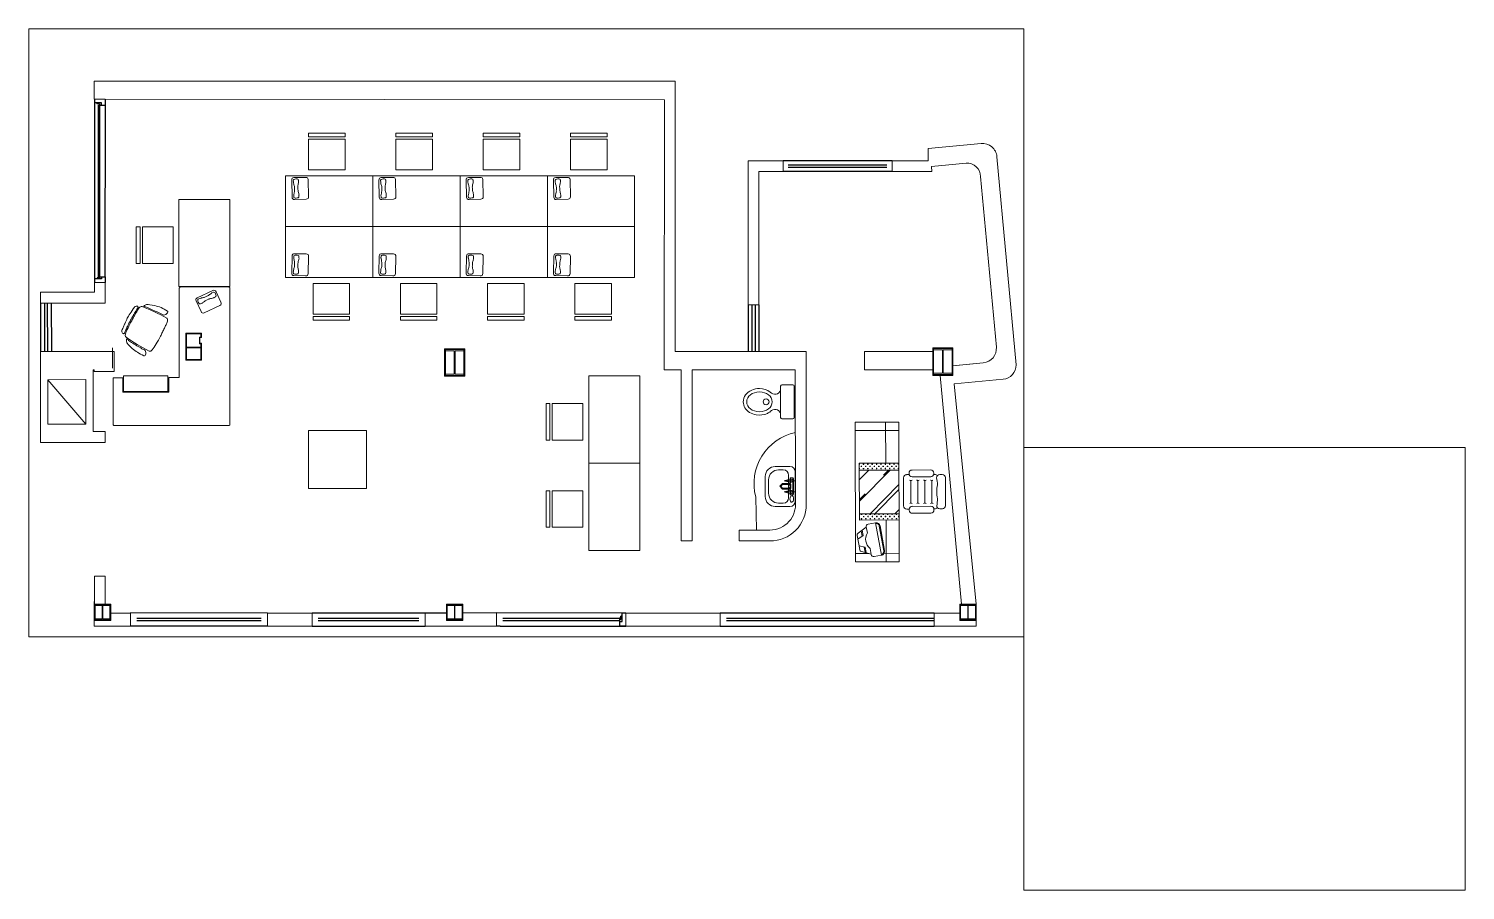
# Paper-space layout 'Plano Simple' of a CAD drawing. Header units: metres. Extents: x 20 to 415, y 55 to 292.
# The model-space entities are those that its viewports show. They can reach past a viewport. Long polylines and large blocks are cut down to what shows.
import ezdxf

# ---------------------------------------------------------------- set-up
doc = ezdxf.new("R2010")
doc.units = ezdxf.units.M
doc.header["$LTSCALE"] = 0.25
for name, color, linetype, lineweight in [('EDIFICIO', 7, 'Continuous', 18), ('ESTRUCTURAL', 7, 'Continuous', 15), ('MUEBLES', 9, 'Continuous', 5)]:
    doc.layers.add(name, color=color, linetype=linetype, lineweight=lineweight)
doc.layers.add('PRESENTACIONES', color=7, linetype='Continuous', plot=False)
doc.layers.add('PUERTA', color=7, linetype='Continuous')
doc.layers.add('VENTANA', color=9, linetype='Continuous')
doc.layers.get('0').off()

# ---------------------------------------------------------------- blocks, each defined once
blk = doc.blocks.new('lavadero')
for p, q in [((-0.22, 0), (0.22, 0)), ((-0.3, -0.3), (-0.3, -0.08)), ((-0.25, -0.25), (-0.25, -0.18)), ((-0.17, -0.1), (0.17, -0.1)), ((-0.111, -0.027), (-0.125, -0.039)), ((0.129, -0.039), (-0.125, -0.039)), ((-0.125, -0.039), (-0.125, -0.077)), ((-0.125, -0.077), (0.129, -0.077)), ((-0.083, -0.014), (-0.111, -0.065)), ((0.115, -0.027), (-0.111, -0.027)), ((-0.054, -0.065), (-0.111, -0.065)), ((-0.111, -0.065), (-0.083, -0.166)), ((-0.083, -0.014), (-0.083, -0.166)), ((-0.083, -0.014), (-0.054, -0.065)), ((-0.083, -0.166), (-0.054, -0.065)), ((-0.04, -0.077), (-0.026, -0.065)), ((-0.04, -0.192), (-0.04, -0.077)), ((0.002, -0.23), (-0.04, -0.192)), ((-0.026, -0.065), (0.03, -0.065)), ((-0.026, -0.09), (-0.012, -0.077)), ((-0.026, -0.192), (-0.026, -0.09)), ((0.002, -0.217), (-0.026, -0.192)), ((0.03, -0.192), (0.002, -0.217)), ((0.002, -0.23), (0.044, -0.192)), ((0.03, -0.09), (0.016, -0.077)), ((0.044, -0.077), (0.03, -0.065)), ((0.03, -0.192), (0.03, -0.09)), ((0.044, -0.077), (0.044, -0.192)), ((0.087, -0.014), (0.058, -0.065)), ((0.087, -0.166), (0.058, -0.065)), ((0.087, -0.065), (0.058, -0.065)), ((0.087, -0.065), (0.087, -0.014)), ((0.087, -0.014), (0.115, -0.065)), ((0.087, -0.065), (0.115, -0.065)), ((0.087, -0.065), (0.087, -0.166)), ((0.115, -0.065), (0.087, -0.166)), ((0.115, -0.027), (0.129, -0.039)), ((0.129, -0.077), (0.129, -0.039)), ((0.25, -0.18), (0.25, -0.25)), ((0.3, -0.08), (0.3, -0.3)), ((0.1, -0.4), (-0.1, -0.4)), ((0.15, -0.45), (-0.15, -0.45))]:
    blk.add_line(p, q)
for centre, radius, start, end in [((0.22, -0.08), 0.08, 0, 90), ((-0.22, -0.08), 0.08, 90, 180), ((-0.17, -0.18), 0.08, 90, 180), ((0.17, -0.18), 0.08, 0, 90), ((-0.15, -0.3), 0.15, 180, 270), ((-0.1, -0.25), 0.15, 180, 270), ((0.1, -0.25), 0.15, 270, 0), ((0.15, -0.3), 0.15, 270, 0)]:
    blk.add_arc(centre, radius, start, end)
blk.add_ellipse((-0.188, -0.053), major_axis=(-0.0489, 0.001), ratio=0.561716)
blk = doc.blocks.new('INODORO')
for p, q in [((0, -0.23), (0, 0.23)), ((0.02, 0.25), (0.18, 0.25)), ((0.2, 0.23), (0.2, -0.23)), ((0.18, -0.25), (0.02, -0.25))]:
    blk.add_line(p, q)
blk.add_circle((0.414, 0), 0.0438)
for centre, radius, start, end in [((0.02, 0.23), 0.02, 90, 180), ((0.18, 0.23), 0.02, 0, 90), ((0.283, 0.197), 0.0864, 196.4375, 322.7515), ((0.283, -0.197), 0.0864, 37.1646, 163.5625), ((0.02, -0.23), 0.02, 180, 270), ((0.18, -0.23), 0.02, 270, 0)]:
    blk.add_arc(centre, radius, start, end)
blk.add_ellipse((0.512, 0), major_axis=(0.188, 0), ratio=0.77871)
blk.add_open_spline([(0.352, -0.145), (0.364, -0.154), (0.378, -0.163), (0.444, -0.194), (0.504, -0.202), (0.629, -0.181), (0.692, -0.143), (0.741, -0.061), (0.75, -0.03), (0.75, 0), (0.75, 0.036), (0.737, 0.072), (0.671, 0.163), (0.591, 0.196), (0.453, 0.196), (0.396, 0.177), (0.352, 0.144)], degree=3, knots=[3.942102, 3.942102, 3.942102, 3.942102, 4.162638, 4.162638, 4.924422, 4.924422, 5.847984, 5.847984, 6.283185, 6.283185, 6.283185, 6.801532, 6.801532, 7.861895, 7.861895, 8.624417, 8.624417, 8.624417, 8.624417])
blk = doc.blocks.new('columna')
at = {"layer": 'ESTRUCTURAL'}
for p, q in [((-0.256, 0.36), (0, 0.36)), ((-0.256, 0.34), (-0.256, 0.36)), ((-0.134, 0.34), (-0.256, 0.34)), ((-0.134, 0.36), (-0.134, 0.36)), ((-0.134, 0.34), (-0.134, 0.02)), ((-0.122, 0.36), (-0.122, 0.36)), ((0, 0.34), (-0.122, 0.34)), ((-0.122, 0.34), (-0.122, 0.02)), ((0, 0.36), (0, 0.34)), ((-0.134, 0.02), (-0.256, 0.02)), ((-0.256, 0.02), (-0.256, 0)), ((-0.256, 0), (0, 0)), ((-0.134, 0), (-0.134, 0)), ((0, 0.02), (-0.122, 0.02)), ((-0.122, 0), (-0.122, 0)), ((0, 0), (0, 0.02))]:
    blk.add_line(p, q, dxfattribs=at)
blk = doc.blocks.new('iiiiiiiiiiiii')
at = {"layer": 'ESTRUCTURAL'}
for p, q in [((0.0101, 0.105), (0.0101, 0.204)), ((0.19299, 0.204), (0.19299, 0.105)), ((0.0101, 0.105), (0.19299, 0.105)), ((0.0101, 0), (0.0101, 0.099)), ((0.0101, 0.099), (0.19299, 0.099)), ((0.19299, 0.099), (0.19299, 0))]:
    blk.add_line(p, q, dxfattribs=at)
blk.add_lwpolyline([(0, 0.204), (0.204, 0.204), (0.204, 0), (0, 0)], close=True, dxfattribs=at)
blk = doc.blocks.new('56')
at = {"layer": 'PUERTA'}
for p, q in [((-0.04, 0.65), (-0.04, 0.61)), ((-0.04, 0.61), (0, 0.61)), ((0, 0.61), (0, 0.65)), ((-0.02, 0.08), (-0.61, 0.08)), ((-0.04, 0.08), (-0.61, 0.08)), ((-0.61, 0.04), (-0.02, 0.04)), ((-0.04, 0.04), (-0.04, 0)), ((0, 0.04), (-0.04, 0.04)), ((-0.02, 0.04), (-0.02, 0.08)), ((0, 0), (0, 0.04))]:
    blk.add_line(p, q, dxfattribs=at)
blk.add_arc((-0.043, 0.042), 0.568, 89.7143, 176.12, dxfattribs=at)
blk = doc.blocks.new('pook')
at = {"layer": 'PUERTA'}
for p, q in [((0.111, 0.082), (0.111, 1.133)), ((0.161, 1.133), (0.111, 1.131)), ((0.161, 0.068), (0.161, 1.133)), ((2.114, 0.083), (2.113, 1.133)), ((2.164, 0.083), (2.163, 1.133)), ((0.06, 0.15), (0, 0.15)), ((0.061, 0), (0, 0)), ((0.061, 0), (0.06, 0.15)), ((0.06, 0.117), (0.11, 0.117)), ((0.06, 0.029), (0.11, 0.029)), ((0.11, 0.117), (0.11, 0.029)), ((0.11, 0.068), (0.16, 0.068)), ((2.164, 0.083), (2.114, 0.083)), ((2.164, 0.124), (2.164, 0.042)), ((2.164, 0.124), (2.214, 0.124)), ((2.214, 0.042), (2.164, 0.042)), ((2.214, 0.007), (2.214, 0.138)), ((2.214, 0.138), (2.259, 0.138)), ((2.214, 0.007), (2.259, 0.007))]:
    blk.add_line(p, q, dxfattribs=at)
for centre, radius, start, end in [((0.161, 0.156), 0.976, 0.0193, 90.0193), ((2.116, 0.156), 0.978, 87.208, 179.9706)]:
    blk.add_arc(centre, radius, start, end, dxfattribs=at)
blk = doc.blocks.new('A$C1A7470BA')
at = {"layer": 'MUEBLES'}
for p, q in [((1600, 1033), (0, 1033)), ((0, 1033), (0, 533)), ((88, 854), (120, 967)), ((96, 881), (96, 1033)), ((105, 912), (166, 923)), ((105, 912), (166, 923)), ((108, 925), (169, 936)), ((108, 925), (169, 936)), ((302, 1015), (141, 986)), ((302, 1015), (141, 986)), ((166, 923), (182, 994)), ((166, 923), (182, 994)), ((301, 946), (261, 1008)), ((301, 946), (261, 1008)), ((293, 958), (354, 969)), ((293, 958), (354, 969)), ((301, 946), (362, 957)), ((301, 946), (362, 957)), ((329, 1004), (396, 910)), ((329, 1004), (396, 910)), ((478, 987), (478, 533)), ((478, 987), (1130, 987)), ((487, 963), (500, 963)), ((493, 970), (493, 957)), ((493, 920), (493, 907)), ((512, 938), (525, 938)), ((518, 987), (518, 982)), ((518, 945), (518, 932)), ((537, 963), (550, 963)), ((543, 970), (543, 957)), ((543, 920), (543, 907)), ((550, 987), (550, 533)), ((697, 987), (1050, 634)), ((714, 987), (778, 922)), ((938, 987), (1050, 876)), ((1050, 987), (1050, 533)), ((1062, 938), (1075, 938)), ((1068, 987), (1068, 982)), ((1068, 945), (1068, 932)), ((1087, 963), (1100, 963)), ((1093, 970), (1093, 957)), ((1093, 920), (1093, 907)), ((1112, 938), (1125, 938)), ((1118, 987), (1118, 982)), ((1118, 945), (1118, 932)), ((1130, 987), (1130, 533)), ((1504, 533), (1504, 1033)), ((1600, 533), (1600, 1033)), ((75, 738), (60, 822)), ((75, 738), (60, 822)), ((75, 738), (447, 803)), ((75, 738), (447, 803)), ((82, 853), (153, 866)), ((82, 853), (153, 866)), ((88, 854), (88, 854)), ((330, 897), (401, 909)), ((330, 897), (401, 909)), ((432, 888), (447, 803)), ((432, 888), (447, 803)), ((487, 913), (500, 913)), ((487, 863), (500, 863)), ((487, 813), (500, 813)), ((493, 870), (493, 857)), ((493, 820), (493, 807)), ((493, 770), (493, 757)), ((512, 888), (525, 888)), ((512, 838), (525, 838)), ((512, 788), (525, 788)), ((518, 895), (518, 882)), ((518, 845), (518, 832)), ((518, 795), (518, 782)), ((537, 913), (550, 913)), ((537, 863), (550, 863)), ((537, 813), (550, 813)), ((543, 870), (543, 857)), ((543, 820), (543, 807)), ((543, 770), (543, 757)), ((550, 866), (883, 533)), ((550, 811), (828, 533)), ((1062, 888), (1075, 888)), ((1062, 838), (1075, 838)), ((1062, 788), (1075, 788)), ((1068, 895), (1068, 882)), ((1068, 845), (1068, 832)), ((1068, 795), (1068, 782)), ((1087, 913), (1100, 913)), ((1087, 863), (1100, 863)), ((1087, 813), (1100, 813)), ((1093, 870), (1093, 857)), ((1093, 820), (1093, 807)), ((1093, 770), (1093, 757)), ((1112, 888), (1125, 888)), ((1112, 838), (1125, 838)), ((1112, 788), (1125, 788)), ((1118, 895), (1118, 882)), ((1118, 845), (1118, 832)), ((1118, 795), (1118, 782)), ((478, 683), (0, 683)), ((84, 739), (84, 739)), ((84, 739), (84, 739)), ((96, 533), (96, 707)), ((409, 760), (125, 710)), ((409, 760), (125, 710)), ((411, 751), (127, 701)), ((411, 751), (127, 701)), ((487, 763), (500, 763)), ((487, 713), (500, 713)), ((487, 663), (500, 663)), ((487, 613), (500, 613)), ((493, 720), (493, 707)), ((493, 670), (493, 657)), ((493, 620), (493, 607)), ((512, 738), (525, 738)), ((512, 688), (525, 688)), ((512, 638), (525, 638)), ((518, 745), (518, 732)), ((518, 695), (518, 682)), ((518, 645), (518, 632)), ((537, 763), (550, 763)), ((537, 713), (550, 713)), ((537, 663), (550, 663)), ((537, 613), (550, 613)), ((543, 720), (543, 707)), ((543, 670), (543, 657)), ((543, 620), (543, 607)), ((991, 710), (1050, 651)), ((1062, 738), (1075, 738)), ((1062, 688), (1075, 688)), ((1062, 638), (1075, 638)), ((1068, 745), (1068, 732)), ((1068, 695), (1068, 682)), ((1068, 645), (1068, 632)), ((1087, 763), (1100, 763)), ((1087, 713), (1100, 713)), ((1087, 663), (1100, 663)), ((1087, 613), (1100, 613)), ((1093, 720), (1093, 707)), ((1093, 670), (1093, 657)), ((1093, 620), (1093, 607)), ((1112, 738), (1125, 738)), ((1112, 688), (1125, 688)), ((1112, 638), (1125, 638)), ((1118, 745), (1118, 732)), ((1118, 695), (1118, 682)), ((1118, 645), (1118, 632)), ((1130, 683), (1600, 683)), ((1600, 533), (0, 533)), ((487, 563), (500, 563)), ((493, 570), (493, 557)), ((512, 588), (525, 588)), ((512, 538), (525, 538)), ((518, 595), (518, 582)), ((518, 545), (518, 533)), ((537, 563), (550, 563)), ((543, 570), (543, 557)), ((550, 582), (599, 533)), ((639, 481), (961, 481)), ((1062, 588), (1075, 588)), ((1062, 538), (1075, 538)), ((1068, 595), (1068, 582)), ((1068, 545), (1068, 533)), ((1087, 563), (1100, 563)), ((1093, 570), (1093, 557)), ((1112, 588), (1125, 588)), ((1112, 538), (1125, 538)), ((1118, 595), (1118, 582)), ((1118, 545), (1118, 533)), ((554, 169), (554, 381)), ((590, 416), (598, 416)), ((603, 416), (603, 445)), ((633, 381), (633, 169)), ((919, 397), (680, 397)), ((919, 317), (680, 317)), ((971, 381), (971, 169)), ((1014, 416), (1007, 416)), ((1050, 169), (1050, 381)), ((919, 237), (680, 237)), ((919, 157), (680, 157)), ((598, 134), (590, 134)), ((603, 123), (603, 133)), ((603, 66), (603, 36)), ((997, 136), (997, 123)), ((997, 36), (997, 66)), ((1007, 134), (1014, 134)), ((639, 0), (961, 0))]:
    blk.add_line(p, q, dxfattribs=at)
at = {"layer": 'MUEBLES', "linetype": 'Continuous'}
blk.add_line((997, 445), (997, 414), dxfattribs=at)
at = {"layer": 'MUEBLES'}
for centre, radius, start, end in [((146, 960), 27, 99.9755, 164.2484), ((146, 960), 27, 99.9755, 164.2484), ((259, 782), 135, 58.1791, 141.8198), ((259, 782), 135, 58.1791, 141.8198), ((307, 988), 27, 35.5353, 99.9755), ((307, 988), 27, 35.5353, 99.9755), ((87, 827), 27, 99.9988, 189.9755), ((87, 827), 27, 99.9988, 189.9755), ((406, 883), 27, 9.9763, 99.9988), ((406, 883), 27, 9.9763, 99.9988), ((403, 795), 36, 280.0003, 9.9717), ((403, 795), 36, 280.0003, 9.9717), ((403, 795), 45, 280.0003, 9.9763), ((403, 795), 45, 280.0003, 9.9763), ((119, 745), 45, 189.9755, 280.0003), ((119, 745), 45, 189.9755, 280.0003), ((119, 745), 36, 189.9755, 280.0003), ((119, 745), 36, 189.9755, 280.0003), ((639, 445), 35.8, 90, 180), ((961, 445), 35.8, 0, 90), ((590, 381), 35.8, 90, 180), ((598, 381), 35.8, 0, 90), ((680, 411), 13.6, 180, 270), ((680, 383), 13.6, 90, 180), ((680, 331), 13.6, 180, 270), ((680, 303), 13.6, 90, 180), ((919, 411), 13.6, 270, 0), ((919, 383), 13.6, 0, 90), ((919, 331), 13.6, 270, 0), ((919, 303), 13.6, 0, 90), ((1007, 381), 35.8, 90, 180), ((1014, 381), 35.8, 0, 90), ((590, 169), 35.8, 180, 270), ((598, 169), 35.8, 270, 0), ((680, 251), 13.6, 180, 270), ((680, 223), 13.6, 90, 180), ((680, 171), 13.6, 180, 270), ((680, 143), 13.6, 90, 180), ((919, 251), 13.6, 270, 0), ((919, 223), 13.6, 0, 90), ((919, 171), 13.6, 270, 0), ((919, 143), 13.6, 0, 90), ((1007, 169), 35.8, 180, 270), ((1014, 169), 35.8, 270, 0), ((639, 123), 35.8, 180, 233.1301), ((639, 66), 35.8, 90, 180), ((639, 36), 35.8, 180, 270), ((722, 462), 370, 256.9726, 269.6332), ((800, -241), 342, 76.4882, 103.5118), ((877, 462), 370, 270.3668, 283.0274), ((961, 66), 35.8, 0, 90), ((961, 36), 35.8, 270, 0), ((961, 123), 35.8, 306.8699, 0)]:
    blk.add_arc(centre, radius, start, end, dxfattribs=at)
blk = doc.blocks.new('A$C5C5878FB')
at = {"layer": 'MUEBLES'}
for p, q in [((0, 1287, -35), (1200, 1287, -35)), ((0, 587, -35), (0, 1287, -35)), ((1200, 1287, -35), (1200, 587, -35)), ((1200, 587, -35), (0, 587, -35)), ((379, 505, -35), (379, 83, -35)), ((882, 505, -35), (379, 505, -35)), ((882, 83, -35), (882, 505, -35)), ((379, 83, -35), (882, 83, -35)), ((882, 53, -35), (379, 53, -35)), ((379, 53, -35), (379, 0, -35)), ((379, 0, -35), (882, 0, -35)), ((882, 0, -35), (882, 53, -35))]:
    blk.add_line(p, q, dxfattribs=at)
blk = doc.blocks.new('telefono')
at = {"layer": 'MUEBLES', "linetype": 'Continuous'}
for p, q in [((-0.111, 0.131), (-0.113, 0.118)), ((-0.113, 0.118), (-0.112, -0.118)), ((-0.104, 0.141), (-0.111, 0.131)), ((-0.094, 0.149), (-0.104, 0.141)), ((-0.08, 0.15), (-0.094, 0.149)), ((-0.089, 0.115), (-0.087, 0.122)), ((-0.089, 0.093), (-0.089, 0.115)), ((-0.088, 0.087), (-0.089, 0.093)), ((-0.086, 0.078), (-0.088, 0.087)), ((-0.087, 0.122), (-0.081, 0.127)), ((-0.083, 0.067), (-0.086, 0.078)), ((-0.081, 0.054), (-0.083, 0.067)), ((-0.081, 0.127), (-0.071, 0.13)), ((-0.079, 0.043), (-0.081, 0.054)), ((-0.08, 0.15), (-0.08, 0.15)), ((0.081, 0.15), (-0.08, 0.15)), ((-0.077, 0.034), (-0.079, 0.043)), ((-0.077, 0.026), (-0.077, 0.034)), ((-0.076, 0.019), (-0.077, 0.026)), ((-0.075, -0.013), (-0.076, 0.019)), ((-0.071, 0.13), (-0.055, 0.131)), ((-0.055, 0.131), (-0.04, 0.129)), ((-0.04, 0.129), (-0.027, 0.127)), ((-0.028, 0.023), (-0.03, 0.016)), ((-0.03, 0.016), (-0.03, -0.01)), ((-0.025, 0.043), (-0.028, 0.033)), ((-0.028, 0.033), (-0.028, 0.023)), ((-0.027, 0.127), (-0.02, 0.12)), ((-0.023, 0.056), (-0.025, 0.043)), ((-0.019, 0.068), (-0.023, 0.056)), ((-0.02, 0.12), (-0.018, 0.113)), ((-0.016, 0.087), (-0.019, 0.078)), ((-0.019, 0.078), (-0.019, 0.068)), ((-0.018, 0.113), (-0.017, 0.093)), ((-0.017, 0.093), (-0.017, 0.093)), ((-0.017, 0.093), (-0.016, 0.087)), ((0.095, 0.147), (0.081, 0.15)), ((0.107, 0.142), (0.095, 0.147)), ((0.113, 0.131), (0.107, 0.142)), ((0.114, 0.116), (0.113, 0.131)), ((0.115, -0.12), (0.114, 0.116)), ((-0.112, -0.118), (-0.111, -0.132)), ((-0.111, -0.132), (-0.106, -0.143)), ((-0.106, -0.143), (-0.096, -0.15)), ((-0.096, -0.15), (-0.08, -0.151)), ((-0.09, -0.105), (-0.089, -0.093)), ((-0.089, -0.115), (-0.09, -0.105)), ((-0.089, -0.085), (-0.086, -0.075)), ((-0.089, -0.093), (-0.089, -0.085)), ((-0.087, -0.122), (-0.089, -0.115)), ((-0.081, -0.127), (-0.087, -0.122)), ((-0.086, -0.065), (-0.082, -0.053)), ((-0.086, -0.075), (-0.086, -0.065)), ((-0.082, -0.053), (-0.078, -0.041)), ((-0.069, -0.131), (-0.081, -0.127)), ((-0.08, -0.151), (0.08, -0.151)), ((-0.078, -0.041), (-0.077, -0.03)), ((-0.077, -0.03), (-0.075, -0.021)), ((-0.075, -0.021), (-0.075, -0.013)), ((-0.054, -0.132), (-0.069, -0.131)), ((-0.037, -0.131), (-0.054, -0.132)), ((-0.027, -0.126), (-0.037, -0.131)), ((-0.03, -0.01), (-0.031, -0.02)), ((-0.031, -0.02), (-0.03, -0.03)), ((-0.03, -0.03), (-0.028, -0.04)), ((-0.028, -0.04), (-0.026, -0.052)), ((-0.021, -0.121), (-0.027, -0.126)), ((-0.026, -0.052), (-0.024, -0.064)), ((-0.024, -0.064), (-0.02, -0.076)), ((-0.017, -0.113), (-0.021, -0.121)), ((-0.02, -0.076), (-0.018, -0.085)), ((-0.018, -0.085), (-0.018, -0.093)), ((-0.018, -0.093), (-0.017, -0.113)), ((0.08, -0.151), (0.095, -0.15)), ((0.095, -0.15), (0.105, -0.145)), ((0.105, -0.145), (0.112, -0.134)), ((0.112, -0.134), (0.115, -0.12))]:
    blk.add_line(p, q, dxfattribs=at)

msp = doc.modelspace()

# ---------------------------------------------------------------- linework, layer by layer
at = {"layer": 'EDIFICIO'}
for p, q in [((30.558, 3.775), (31.5, 3.775)), ((31.5, 3.775), (30.558, 3.775)), ((25.066, 3.606), (25.063, 3.618)), ((30.558, 3.525), (31.5, 3.525)), ((31.77, 3.58), (32.192, 3.62)), ((31.77, 3.58), (32.192, 3.62)), ((19.856, 3.389), (19.33, 3.388)), ((19.33, 3.388), (19.33, 2.776)), ((19.33, 3.388), (19.856, 2.776)), ((19.856, 3.389), (19.856, 2.776)), ((31.794, 3.331), (32.464, 3.394)), ((31.794, 3.331), (32.464, 3.394)), ((19.856, 2.776), (19.33, 2.776)), ((19.972, 0.685), (19.972, 0.302)), ((20.12, 0.685), (20.12, 0.302)), ((19.97, 0.281), (19.97, 0.098)), ((19.981, 0.281), (20.08, 0.281)), ((19.981, 0.281), (19.981, 0.098)), ((20.08, 0.281), (20.08, 0.098)), ((20.086, 0.281), (20.185, 0.281)), ((20.086, 0.281), (20.086, 0.098)), ((20.185, 0.281), (20.185, 0.098)), ((20.196, 0.281), (20.196, 0.098)), ((24.823, 0.281), (24.922, 0.281)), ((24.823, 0.281), (24.922, 0.281)), ((24.922, 0.281), (24.922, 0.098)), ((24.922, 0.281), (24.922, 0.098)), ((24.928, 0.281), (25.027, 0.281)), ((24.928, 0.281), (24.928, 0.098)), ((24.928, 0.281), (25.027, 0.281)), ((24.928, 0.281), (24.928, 0.098)), ((31.88, 0.281), (31.979, 0.281)), ((31.88, 0.281), (31.979, 0.281)), ((31.88, 0.281), (31.979, 0.281)), ((31.979, 0.281), (31.979, 0.098)), ((31.979, 0.281), (31.979, 0.098)), ((31.979, 0.281), (31.979, 0.098)), ((31.985, 0.281), (32.084, 0.281)), ((31.985, 0.281), (31.985, 0.098)), ((31.985, 0.281), (32.084, 0.281)), ((31.985, 0.281), (31.985, 0.098)), ((31.985, 0.281), (32.084, 0.281)), ((31.985, 0.281), (31.985, 0.098)), ((19.97, 0.076), (19.97, 0)), ((20.08, 0.098), (19.981, 0.098)), ((20.185, 0.087), (19.981, 0.087)), ((20.086, 0.098), (20.185, 0.098)), ((20.467, 0.179), (20.196, 0.179)), ((24.52, 0.18), (24.813, 0.18)), ((24.922, 0.098), (24.823, 0.098)), ((24.922, 0.098), (24.823, 0.098)), ((25.027, 0.098), (24.928, 0.098)), ((25.027, 0.098), (24.928, 0.098)), ((25.501, 0.18), (25.037, 0.18)), ((31.979, 0.098), (31.88, 0.098)), ((31.979, 0.098), (31.88, 0.098)), ((31.979, 0.098), (31.88, 0.098)), ((32.084, 0.098), (31.985, 0.098)), ((32.084, 0.098), (31.985, 0.098)), ((32.084, 0.098), (31.985, 0.098))]:
    msp.add_line(p, q, dxfattribs=at)
at = {"layer": 'EDIFICIO', "ltscale": 0.05}
msp.add_line((31.891, 0.301), (31.599, 3.448), dxfattribs=at)
at = {"layer": 'EDIFICIO'}
for points in [[(19.97, 7.496), (27.958, 7.496), (27.958, 3.775), (29.758, 3.776), (29.759, 1.67, -0.414629), (29.259, 1.17), (28.838, 1.17), (28.838, 1.32), (29.259, 1.32, 0.446701), (29.609, 1.711), (29.608, 3.525), (28.188, 3.525), (28.188, 1.17), (28.038, 1.17), (28.038, 3.525), (27.807, 3.525), (27.808, 7.24), (20.12, 7.246), (19.97, 7.246)], [(30.94, 6.25), (31.487, 6.25), (31.481, 6.321), (31.956, 6.365, -0.441548), (32.155, 6.183), (32.372, 3.837, -0.413646), (32.192, 3.62), (31.775, 3.58), (31.775, 3.829), (31.5, 3.829), (31.5, 3.775), (30.558, 3.775), (30.558, 3.525), (31.5, 3.525), (31.5, 3.448), (31.599, 3.448), (31.891, 0.301), (31.87, 0.301), (31.87, 0.179), (31.518, 0.179), (31.518, -0.001), (32.094, -0.001), (32.094, 0.301), (31.794, 3.331), (32.464, 3.394, 0.386886), (32.645, 3.593), (32.381, 6.456, 0.414955), (32.163, 6.636), (31.434, 6.567), (31.434, 6.4), (30.94, 6.4)]]:
    msp.add_lwpolyline(points, format="xyb", close=True, dxfattribs=at)
for points in [[(28.958, 4.416), (29.108, 4.416), (29.108, 6.25), (29.44, 6.25), (29.44, 6.4), (28.958, 6.4), (28.961, 4.416)], [(19.972, 4.725), (20.12, 4.725), (20.12, 4.442), (19.229, 4.441), (19.229, 4.592), (19.972, 4.592)], [(19.23, 3.775), (19.97, 3.775), (19.97, 3.777), (20.244, 3.777), (20.244, 3.5), (19.97, 3.5), (19.97, 3.525), (19.956, 3.525), (19.956, 2.676), (20.12, 2.676), (20.12, 2.526), (19.23, 2.526)], [(24.787, 3.435), (24.787, 3.815), (25.063, 3.815), (25.063, 3.435)], [(31.5, 3.448), (31.5, 3.829), (31.775, 3.829), (31.775, 3.448)], [(19.972, 0.685), (20.12, 0.685), (20.12, 0.302), (20.196, 0.302), (20.196, 0.179), (20.467, 0.18), (20.467, 0), (19.97, 0)], [(24.52, 0.179), (24.813, 0.179), (24.813, 0.301), (25.037, 0.301), (25.037, 0.18), (25.501, 0.179), (25.501, 0), (24.52, 0)], [(25.037, 0.301), (25.037, 0.077), (24.813, 0.077), (24.813, 0.301)], [(32.094, 0.301), (32.094, 0.077), (31.87, 0.077), (31.87, 0.301)], [(32.094, 0.301), (32.094, 0.077), (31.87, 0.077), (31.87, 0.301)], [(32.094, 0.301), (32.094, 0.077), (31.87, 0.077), (31.87, 0.301)], [(22.352, 0.179), (22.352, 0), (22.964, 0), (22.964, 0.179)], [(27.276, 0.179), (27.276, -0.001), (28.574, -0.001), (28.574, 0.179)]]:
    msp.add_lwpolyline(points, close=True, dxfattribs=at)
for points in [[(24.797, 3.445), (24.797, 3.805), (25.053, 3.805), (25.053, 3.445), (24.797, 3.445)], [(24.797, 3.445), (24.797, 3.805), (25.053, 3.805), (25.053, 3.445), (24.797, 3.445)], [(24.797, 3.445), (24.797, 3.805), (25.053, 3.805), (25.053, 3.445), (24.797, 3.445)], [(31.51, 3.458), (31.51, 3.819), (31.765, 3.819), (31.765, 3.458), (31.51, 3.458)], [(31.765, 3.478), (31.765, 3.458), (31.51, 3.458)], [(31.765, 3.478), (31.765, 3.458), (31.51, 3.458)], [(19.97, 0.281), (19.97, 0.302), (20.196, 0.302), (20.196, 0.281)], [(19.981, 0.281), (19.981, 0.291), (20.185, 0.291), (20.185, 0.281)], [(24.823, 0.281), (24.823, 0.291), (25.027, 0.291), (25.027, 0.281)], [(31.88, 0.281), (31.88, 0.291), (32.084, 0.291), (32.084, 0.281)], [(20.196, 0.098), (20.196, 0.076), (19.97, 0.076), (19.97, 0.098)], [(20.185, 0.098), (20.185, 0.087), (19.981, 0.087), (19.981, 0.098)], [(25.027, 0.098), (25.027, 0.087), (24.823, 0.087), (24.823, 0.098)], [(32.084, 0.098), (32.084, 0.087), (31.88, 0.087), (31.88, 0.098)]]:
    msp.add_lwpolyline(points, dxfattribs=at)
msp.add_arc((25.047, 3.603), 0.0186, 327.5318, 11.7835, dxfattribs=at)
at = {"layer": 'MUEBLES'}
for p, q in [((21.138, 4.646), (21.14, 4.653)), ((21.138, 3.418), (21.138, 4.646)), ((21.14, 4.653), (21.143, 4.658)), ((21.143, 4.658), (21.149, 4.662)), ((21.149, 4.662), (21.156, 4.664)), ((21.156, 4.664), (21.82, 4.664)), ((21.601, 4.615), (21.387, 4.515)), ((21.588, 4.583), (21.608, 4.592)), ((21.613, 4.619), (21.601, 4.615)), ((21.608, 4.592), (21.615, 4.594)), ((21.626, 4.617), (21.613, 4.619)), ((21.615, 4.594), (21.622, 4.59)), ((21.622, 4.59), (21.63, 4.583)), ((21.637, 4.612), (21.626, 4.617)), ((21.644, 4.599), (21.637, 4.612)), ((21.644, 4.599), (21.644, 4.599)), ((21.712, 4.454), (21.644, 4.599)), ((21.82, 4.664), (21.827, 4.662)), ((21.827, 4.662), (21.832, 4.658)), ((21.832, 4.658), (21.834, 4.653)), ((21.834, 4.653), (21.836, 4.646)), ((21.836, 4.646), (21.836, 2.776)), ((20.653, 4.4), (20.655, 4.403)), ((20.655, 4.403), (20.662, 4.409)), ((20.662, 4.409), (20.671, 4.414)), ((20.671, 4.414), (20.68, 4.418)), ((20.68, 4.418), (20.689, 4.421)), ((20.689, 4.421), (20.7, 4.423)), ((20.7, 4.423), (20.713, 4.423)), ((20.713, 4.423), (20.734, 4.42)), ((20.734, 4.42), (20.765, 4.414)), ((20.765, 4.414), (20.802, 4.407)), ((20.802, 4.407), (20.824, 4.402)), ((20.824, 4.402), (20.845, 4.396)), ((21.368, 4.499), (21.366, 4.486)), ((21.366, 4.486), (21.371, 4.472)), ((21.375, 4.507), (21.368, 4.499)), ((21.371, 4.472), (21.439, 4.326)), ((21.387, 4.515), (21.375, 4.507)), ((21.393, 4.482), (21.394, 4.49)), ((21.394, 4.47), (21.393, 4.482)), ((21.394, 4.49), (21.4, 4.495)), ((21.4, 4.456), (21.394, 4.47)), ((21.4, 4.495), (21.409, 4.5)), ((21.407, 4.441), (21.4, 4.456)), ((21.416, 4.434), (21.407, 4.441)), ((21.409, 4.5), (21.42, 4.504)), ((21.423, 4.43), (21.416, 4.434)), ((21.42, 4.504), (21.427, 4.507)), ((21.432, 4.43), (21.423, 4.43)), ((21.427, 4.507), (21.438, 4.509)), ((21.45, 4.439), (21.432, 4.43)), ((21.438, 4.509), (21.446, 4.513)), ((21.446, 4.513), (21.459, 4.515)), ((21.457, 4.443), (21.45, 4.439)), ((21.464, 4.448), (21.457, 4.443)), ((21.459, 4.515), (21.472, 4.517)), ((21.473, 4.457), (21.464, 4.448)), ((21.472, 4.517), (21.482, 4.52)), ((21.484, 4.464), (21.473, 4.457)), ((21.482, 4.52), (21.491, 4.522)), ((21.482, 4.308), (21.696, 4.409)), ((21.493, 4.472), (21.484, 4.464)), ((21.491, 4.522), (21.499, 4.526)), ((21.502, 4.477), (21.493, 4.472)), ((21.499, 4.526), (21.527, 4.54)), ((21.511, 4.482), (21.502, 4.477)), ((21.52, 4.486), (21.511, 4.482)), ((21.543, 4.497), (21.52, 4.486)), ((21.527, 4.54), (21.533, 4.543)), ((21.533, 4.543), (21.54, 4.547)), ((21.54, 4.547), (21.547, 4.552)), ((21.551, 4.499), (21.543, 4.497)), ((21.547, 4.552), (21.556, 4.56)), ((21.56, 4.502), (21.551, 4.499)), ((21.556, 4.56), (21.567, 4.567)), ((21.57, 4.504), (21.56, 4.502)), ((21.567, 4.567), (21.576, 4.574)), ((21.583, 4.507), (21.57, 4.504)), ((21.576, 4.574), (21.583, 4.579)), ((21.583, 4.579), (21.588, 4.583)), ((21.595, 4.509), (21.583, 4.507)), ((21.604, 4.513), (21.595, 4.509)), ((21.613, 4.515), (21.604, 4.513)), ((21.619, 4.518), (21.613, 4.515)), ((21.637, 4.527), (21.619, 4.518)), ((21.619, 4.518), (21.619, 4.518)), ((21.63, 4.583), (21.637, 4.569)), ((21.637, 4.569), (21.642, 4.554)), ((21.642, 4.533), (21.637, 4.527)), ((21.642, 4.554), (21.646, 4.542)), ((21.646, 4.542), (21.642, 4.533)), ((21.696, 4.409), (21.708, 4.416)), ((21.708, 4.416), (21.716, 4.427)), ((21.716, 4.439), (21.712, 4.454)), ((21.716, 4.427), (21.716, 4.439)), ((20.416, 4.215), (20.42, 4.224)), ((20.42, 4.224), (20.424, 4.233)), ((20.424, 4.233), (20.433, 4.247)), ((20.424, 4.233), (20.424, 4.233)), ((20.433, 4.247), (20.442, 4.263)), ((20.442, 4.263), (20.452, 4.281)), ((20.452, 4.281), (20.465, 4.299)), ((20.465, 4.299), (20.477, 4.319)), ((20.476, 4.219), (20.47, 4.208)), ((20.481, 4.229), (20.476, 4.219)), ((20.477, 4.319), (20.492, 4.341)), ((20.486, 4.24), (20.481, 4.229)), ((20.494, 4.251), (20.486, 4.24)), ((20.49, 4.21), (20.495, 4.222)), ((20.492, 4.341), (20.506, 4.362)), ((20.499, 4.262), (20.494, 4.251)), ((20.495, 4.222), (20.503, 4.233)), ((20.506, 4.272), (20.499, 4.262)), ((20.503, 4.233), (20.508, 4.244)), ((20.506, 4.362), (20.521, 4.386)), ((20.512, 4.283), (20.506, 4.272)), ((20.508, 4.244), (20.515, 4.256)), ((20.519, 4.294), (20.512, 4.283)), ((20.515, 4.256), (20.521, 4.267)), ((20.524, 4.305), (20.519, 4.294)), ((20.521, 4.386), (20.528, 4.393)), ((20.521, 4.267), (20.528, 4.278)), ((20.531, 4.316), (20.524, 4.305)), ((20.528, 4.393), (20.535, 4.396)), ((20.528, 4.278), (20.533, 4.289)), ((20.537, 4.326), (20.531, 4.316)), ((20.533, 4.289), (20.538, 4.299)), ((20.535, 4.396), (20.546, 4.4)), ((20.544, 4.337), (20.537, 4.326)), ((20.538, 4.299), (20.546, 4.312)), ((20.551, 4.348), (20.544, 4.337)), ((20.546, 4.4), (20.556, 4.4)), ((20.546, 4.312), (20.553, 4.323)), ((20.556, 4.359), (20.551, 4.348)), ((20.553, 4.323), (20.558, 4.333)), ((20.556, 4.4), (20.565, 4.398)), ((20.564, 4.369), (20.556, 4.359)), ((20.558, 4.333), (20.565, 4.344)), ((20.569, 4.38), (20.564, 4.369)), ((20.565, 4.398), (20.571, 4.393)), ((20.565, 4.344), (20.573, 4.355)), ((20.573, 4.387), (20.569, 4.38)), ((20.571, 4.393), (20.573, 4.387)), ((20.573, 4.355), (20.58, 4.366)), ((20.58, 4.366), (20.587, 4.377)), ((20.587, 4.377), (20.596, 4.386)), ((20.596, 4.386), (20.605, 4.391)), ((20.605, 4.391), (20.616, 4.394)), ((20.616, 4.394), (20.628, 4.393)), ((20.628, 4.393), (20.671, 4.377)), ((20.653, 4.396), (20.653, 4.4)), ((20.657, 4.394), (20.653, 4.396)), ((20.657, 4.394), (20.657, 4.394)), ((20.675, 4.389), (20.657, 4.394)), ((20.671, 4.377), (20.716, 4.359)), ((20.7, 4.38), (20.675, 4.389)), ((20.731, 4.368), (20.7, 4.38)), ((20.716, 4.359), (20.757, 4.341)), ((20.768, 4.351), (20.731, 4.368)), ((20.757, 4.341), (20.8, 4.321)), ((20.788, 4.342), (20.768, 4.351)), ((20.808, 4.333), (20.788, 4.342)), ((20.8, 4.321), (20.844, 4.299)), ((20.826, 4.325), (20.808, 4.333)), ((20.845, 4.316), (20.826, 4.325)), ((20.844, 4.299), (20.885, 4.28)), ((20.845, 4.396), (20.867, 4.389)), ((20.863, 4.307), (20.845, 4.316)), ((20.881, 4.298), (20.863, 4.307)), ((20.867, 4.389), (20.89, 4.38)), ((20.899, 4.289), (20.881, 4.298)), ((20.885, 4.28), (20.926, 4.258)), ((20.89, 4.38), (20.912, 4.369)), ((20.917, 4.28), (20.899, 4.289)), ((20.912, 4.369), (20.933, 4.359)), ((20.928, 4.278), (20.917, 4.28)), ((20.926, 4.258), (20.966, 4.235)), ((20.94, 4.281), (20.928, 4.278)), ((20.933, 4.359), (20.955, 4.346)), ((20.953, 4.287), (20.94, 4.281)), ((20.967, 4.298), (20.953, 4.287)), ((20.955, 4.346), (20.976, 4.332)), ((20.966, 4.235), (20.973, 4.228)), ((20.978, 4.308), (20.967, 4.298)), ((20.973, 4.228), (20.978, 4.219)), ((20.976, 4.332), (20.983, 4.326)), ((20.983, 4.319), (20.978, 4.308)), ((20.978, 4.219), (20.978, 4.206)), ((20.983, 4.326), (20.983, 4.319)), ((21.439, 4.326), (21.446, 4.314)), ((21.446, 4.314), (21.455, 4.307)), ((21.455, 4.307), (21.468, 4.305)), ((21.468, 4.305), (21.482, 4.308)), ((20.348, 4.057), (20.35, 4.066)), ((20.35, 4.048), (20.348, 4.057)), ((20.35, 4.066), (20.355, 4.079)), ((20.352, 4.037), (20.35, 4.048)), ((20.359, 4.028), (20.352, 4.037)), ((20.355, 4.079), (20.361, 4.093)), ((20.361, 4.093), (20.366, 4.106)), ((20.366, 4.106), (20.372, 4.116)), ((20.372, 4.116), (20.377, 4.129)), ((20.377, 4.129), (20.381, 4.14)), ((20.381, 4.14), (20.386, 4.15)), ((20.39, 4.039), (20.384, 4.028)), ((20.386, 4.15), (20.39, 4.159)), ((20.39, 4.159), (20.393, 4.168)), ((20.395, 4.052), (20.39, 4.039)), ((20.393, 4.168), (20.399, 4.179)), ((20.4, 4.063), (20.395, 4.052)), ((20.399, 4.179), (20.402, 4.188)), ((20.399, 4.014), (20.406, 4.036)), ((20.406, 4.075), (20.4, 4.063)), ((20.402, 4.188), (20.407, 4.197)), ((20.411, 4.086), (20.406, 4.075)), ((20.406, 4.036), (20.415, 4.057)), ((20.407, 4.197), (20.411, 4.206)), ((20.411, 4.206), (20.416, 4.215)), ((20.416, 4.098), (20.411, 4.086)), ((20.415, 4.057), (20.424, 4.079)), ((20.42, 4.109), (20.416, 4.098)), ((20.425, 4.12), (20.42, 4.109)), ((20.424, 4.079), (20.434, 4.102)), ((20.431, 4.131), (20.425, 4.12)), ((20.436, 4.143), (20.431, 4.131)), ((20.434, 4.102), (20.445, 4.125)), ((20.442, 4.154), (20.436, 4.143)), ((20.447, 4.165), (20.442, 4.154)), ((20.445, 4.125), (20.458, 4.15)), ((20.452, 4.176), (20.447, 4.165)), ((20.458, 4.186), (20.452, 4.176)), ((20.465, 4.197), (20.458, 4.186)), ((20.458, 4.15), (20.47, 4.174)), ((20.47, 4.208), (20.465, 4.197)), ((20.47, 4.174), (20.485, 4.199)), ((20.485, 4.199), (20.49, 4.21)), ((20.485, 4.199), (20.485, 4.199)), ((20.908, 4.043), (20.901, 4.028)), ((20.915, 4.055), (20.908, 4.043)), ((20.922, 4.07), (20.915, 4.055)), ((20.928, 4.082), (20.922, 4.07)), ((20.935, 4.095), (20.928, 4.082)), ((20.94, 4.107), (20.935, 4.095)), ((20.946, 4.12), (20.94, 4.107)), ((20.951, 4.132), (20.946, 4.12)), ((20.957, 4.143), (20.951, 4.132)), ((20.962, 4.156), (20.957, 4.143)), ((20.966, 4.168), (20.962, 4.156)), ((20.971, 4.181), (20.966, 4.168)), ((20.975, 4.192), (20.971, 4.181)), ((20.978, 4.206), (20.975, 4.192)), ((20.366, 4.023), (20.359, 4.028)), ((20.373, 4.021), (20.366, 4.023)), ((20.379, 4.023), (20.373, 4.021)), ((20.384, 4.028), (20.379, 4.023)), ((20.395, 4.001), (20.399, 4.014)), ((20.395, 3.991), (20.395, 4.001)), ((20.399, 3.982), (20.395, 3.991)), ((20.407, 3.973), (20.399, 3.982)), ((20.445, 3.948), (20.407, 3.973)), ((20.413, 3.942), (20.415, 3.948)), ((20.413, 3.935), (20.413, 3.942)), ((20.413, 3.926), (20.413, 3.935)), ((20.415, 3.915), (20.413, 3.926)), ((20.415, 3.948), (20.418, 3.949)), ((20.416, 3.905), (20.415, 3.915)), ((20.42, 3.896), (20.416, 3.905)), ((20.418, 3.949), (20.42, 3.948)), ((20.42, 3.948), (20.427, 3.942)), ((20.422, 3.89), (20.42, 3.896)), ((20.427, 3.885), (20.422, 3.89)), ((20.427, 3.942), (20.434, 3.935)), ((20.433, 3.878), (20.427, 3.885)), ((20.442, 3.869), (20.433, 3.878)), ((20.434, 3.935), (20.443, 3.928)), ((20.452, 3.858), (20.442, 3.869)), ((20.443, 3.928), (20.456, 3.919)), ((20.483, 3.921), (20.445, 3.948)), ((20.463, 3.847), (20.452, 3.858)), ((20.456, 3.919), (20.469, 3.91)), ((20.469, 3.91), (20.483, 3.901)), ((20.521, 3.896), (20.483, 3.921)), ((20.483, 3.901), (20.499, 3.89)), ((20.499, 3.89), (20.517, 3.879)), ((20.517, 3.879), (20.535, 3.869)), ((20.56, 3.872), (20.521, 3.896)), ((20.535, 3.869), (20.553, 3.856)), ((20.553, 3.856), (20.573, 3.845)), ((20.601, 3.849), (20.56, 3.872)), ((20.808, 3.858), (20.793, 3.836)), ((20.822, 3.881), (20.808, 3.858)), ((20.836, 3.906), (20.822, 3.881)), ((20.851, 3.933), (20.836, 3.906)), ((20.865, 3.96), (20.851, 3.933)), ((20.881, 3.989), (20.865, 3.96)), ((20.888, 4.001), (20.881, 3.989)), ((20.896, 4.016), (20.888, 4.001)), ((20.901, 4.028), (20.896, 4.016)), ((21.229, 4.028), (21.229, 3.659)), ((21.443, 4.028), (21.229, 4.028)), ((21.238, 3.838), (21.238, 4.019)), ((21.238, 4.019), (21.436, 4.019)), ((21.436, 3.975), (21.416, 3.975)), ((21.416, 3.975), (21.416, 3.883)), ((21.416, 3.883), (21.436, 3.883)), ((21.423, 3.89), (21.423, 3.967)), ((21.423, 3.967), (21.443, 3.967)), ((21.443, 3.89), (21.423, 3.89)), ((21.436, 4.019), (21.436, 3.975)), ((21.436, 3.883), (21.436, 3.836)), ((21.443, 3.967), (21.443, 4.028)), ((21.443, 3.967), (21.443, 3.967)), ((21.443, 3.967), (21.443, 3.967)), ((21.443, 3.659), (21.443, 3.89)), ((20.477, 3.833), (20.463, 3.847)), ((20.492, 3.818), (20.477, 3.833)), ((20.508, 3.804), (20.492, 3.818)), ((20.526, 3.79), (20.508, 3.804)), ((20.544, 3.777), (20.526, 3.79)), ((20.564, 3.765), (20.544, 3.777)), ((20.585, 3.752), (20.564, 3.765)), ((20.573, 3.845), (20.591, 3.835)), ((20.607, 3.739), (20.585, 3.752)), ((20.591, 3.835), (20.608, 3.826)), ((20.643, 3.826), (20.601, 3.849)), ((20.628, 3.729), (20.607, 3.739)), ((20.608, 3.826), (20.626, 3.815)), ((20.626, 3.815), (20.643, 3.806)), ((20.652, 3.718), (20.628, 3.729)), ((20.684, 3.804), (20.643, 3.826)), ((20.643, 3.806), (20.661, 3.797)), ((20.661, 3.716), (20.652, 3.718)), ((20.661, 3.797), (20.669, 3.788)), ((20.669, 3.72), (20.661, 3.716)), ((20.669, 3.788), (20.675, 3.777)), ((20.675, 3.731), (20.669, 3.72)), ((20.675, 3.777), (20.678, 3.763)), ((20.678, 3.745), (20.675, 3.731)), ((20.678, 3.763), (20.678, 3.745)), ((20.727, 3.783), (20.684, 3.804)), ((20.736, 3.781), (20.727, 3.783)), ((20.747, 3.783), (20.736, 3.781)), ((20.757, 3.788), (20.747, 3.783)), ((20.766, 3.797), (20.757, 3.788)), ((20.779, 3.817), (20.766, 3.797)), ((20.793, 3.836), (20.779, 3.817)), ((21.436, 3.836), (21.238, 3.838)), ((21.238, 3.668), (21.238, 3.826)), ((21.238, 3.826), (21.436, 3.826)), ((21.436, 3.668), (21.238, 3.668)), ((21.436, 3.826), (21.436, 3.668)), ((21.229, 3.659), (21.443, 3.659)), ((20.23, 2.776), (20.228, 3.416)), ((20.228, 3.416), (20.361, 3.416)), ((20.361, 3.416), (20.361, 3.219)), ((20.372, 3.44), (20.982, 3.44)), ((20.372, 3.228), (20.372, 3.44)), ((20.982, 3.44), (20.982, 3.228)), ((20.994, 3.219), (20.996, 3.418)), ((20.996, 3.418), (21.138, 3.418)), ((20.361, 3.219), (20.994, 3.219)), ((20.982, 3.228), (20.372, 3.228)), ((20.232, 2.769), (20.23, 2.776)), ((20.233, 2.763), (20.232, 2.769)), ((20.239, 2.76), (20.233, 2.763)), ((20.246, 2.758), (20.239, 2.76)), ((21.82, 2.758), (20.246, 2.758)), ((21.827, 2.76), (21.82, 2.758)), ((21.832, 2.763), (21.827, 2.76)), ((21.834, 2.769), (21.832, 2.763)), ((21.836, 2.776), (21.834, 2.769)), ((29.074, 1.32), (29.064, 1.776))]:
    msp.add_line(p, q, dxfattribs=at)
msp.add_lwpolyline([(22.914, 1.891), (22.914, 2.691), (23.714, 2.691), (23.714, 1.891)], close=True, dxfattribs=at)
msp.add_polyline3d([(20.221, 3.826, 0), (20.221, 3.549, 0)], dxfattribs=at)
msp.add_polyline3d([(20.221, 3.826, 0), (20.221, 3.549, 0)], dxfattribs=at)
msp.add_arc((29.758, 1.959), 0.718, 101.9429, 194.7451, dxfattribs=at)
at = {"layer": 'VENTANA'}
for p, q in [((20.068, 7.196), (19.97, 7.196)), ((19.971, 7.246), (19.972, 4.775)), ((20.007, 7.196), (20.007, 7.181)), ((20.043, 7.181), (20.007, 7.181)), ((20.026, 4.79), (20.026, 7.166)), ((20.043, 7.181), (20.043, 7.166)), ((20.045, 4.79), (20.045, 7.166)), ((20.064, 7.166), (20.12, 7.166)), ((20.12, 4.805), (20.123, 7.246)), ((30.868, 6.4), (29.44, 6.4)), ((30.898, 6.25), (29.44, 6.25)), ((30.94, 6.4), (30.778, 6.4)), ((30.94, 6.4), (30.778, 6.4)), ((30.94, 6.25), (30.898, 6.25)), ((30.94, 6.25), (30.898, 6.25)), ((20.07, 4.775), (19.97, 4.775)), ((19.972, 4.775), (19.972, 4.725)), ((20.045, 4.79), (20.008, 4.79)), ((20.008, 4.79), (20.008, 4.775)), ((20.066, 4.805), (20.12, 4.805)), ((20.12, 4.805), (20.12, 4.725)), ((19.229, 4.442), (19.23, 3.775)), ((19.284, 4.442), (19.284, 3.775)), ((19.324, 4.442), (19.325, 3.775)), ((19.324, 4.442), (19.325, 3.775)), ((19.379, 4.442), (19.38, 3.775)), ((28.958, 4.416), (28.958, 3.775)), ((29.011, 4.416), (29.011, 3.775)), ((29.058, 4.416), (29.058, 3.777)), ((29.108, 4.416), (29.108, 3.775)), ((19.229, 4.13), (19.23, 3.775)), ((22.352, 0.179), (20.467, 0.18)), ((22.266, 0), (20.467, 0)), ((22.352, 0), (22.266, 0)), ((24.52, 0.179), (22.964, 0.179)), ((27.227, 0.179), (25.501, 0.18)), ((27.191, 0.111), (27.209, 0.111)), ((27.209, 0.091), (27.191, 0.091)), ((27.191, 0.067), (27.191, -0.001)), ((27.209, 0.091), (27.209, 0.135)), ((27.227, 0.135), (27.209, 0.135)), ((27.227, 0.061), (27.227, 0.179)), ((27.276, 0.179), (27.227, 0.179)), ((31.518, 0.178), (28.574, 0.178)), ((22.964, 0), (24.52, 0)), ((25.551, 0), (25.501, 0)), ((25.551, 0), (27.191, 0)), ((27.276, -0.001), (27.191, -0.001)), ((28.574, -0.001), (31.518, -0.001))]:
    msp.add_line(p, q, dxfattribs=at)
at = {"layer": 'VENTANA', "ltscale": 0.025}
for p, q in [((30.868, 6.339), (29.512, 6.339)), ((30.868, 6.309), (29.512, 6.309)), ((22.266, 0.103), (20.553, 0.103)), ((22.266, 0.073), (20.553, 0.073)), ((24.434, 0.103), (23.05, 0.103)), ((24.434, 0.073), (23.05, 0.073)), ((27.191, 0.103), (25.587, 0.103)), ((27.191, 0.073), (25.587, 0.073)), ((31.518, 0.103), (28.66, 0.103)), ((31.518, 0.073), (28.66, 0.073))]:
    msp.add_line(p, q, dxfattribs=at)
at = {"layer": 'VENTANA', "ltscale": 0.05}
msp.add_line((27.191, -0.001), (27.276, -0.001), dxfattribs=at)
at = {"layer": 'VENTANA'}
for points in [[(20.025, 7.166), (20.068, 7.166), (20.068, 7.196)], [(20.026, 4.805), (20.07, 4.805), (20.07, 4.775)], [(27.191, 0.111), (27.191, 0.061), (27.227, 0.061)]]:
    msp.add_lwpolyline(points, dxfattribs=at)

# ---------------------------------------------------------------- block references
at = {"layer": 'EDIFICIO'}
for p in [(25.053, 3.445), (31.765, 3.458), (31.765, 3.458), (31.765, 3.458)]:
    msp.add_blockref('columna', p, dxfattribs=at)
at = {"layer": 'EDIFICIO', "rotation": 270}
for p in [(24.823, 0.291), (31.88, 0.291), (31.88, 0.291)]:
    msp.add_blockref('iiiiiiiiiiiii', p, dxfattribs=at)
at = {"layer": 'MUEBLES'}
for name, p, xscale, yscale, zscale, rotation in [('A$C5C5878FB', (23.799, 6.781, 0.035), 0.00100000000000001, 0.00100000000000001, 0.00100000000000001, 180), ('A$C5C5878FB', (24.999, 6.781, 0.035), 0.00100000000000001, 0.00100000000000001, 0.00100000000000001, 180), ('A$C5C5878FB', (26.199, 6.781, 0.035), 0.00100000000000001, 0.00100000000000001, 0.00100000000000001, 180), ('A$C5C5878FB', (27.399, 6.781, 0.035), 0.00100000000000001, 0.00100000000000001, 0.00100000000000001, 180), ('A$C5C5878FB', (20.548, 5.869, 0.035), 0.00100000000000001, 0.00100000000000001, 0.00100000000000001, 270), ('56', (29.763, 3.526), 1.226880644650714, 1.226880644650714, 1.226880644650714, 270), ('A$C5C5878FB', (26.182, 3.441), 0.00100000000000001, 0.00100000000000001, 0.00100000000000001, 270), ('A$C1A7470BA', (31.677, 0.888), 0.001200000000000012, 0.001200000000000012, 0.001200000000000012, 90.22215077179304), ('pook', (19.977, 2.526), 0.81399478589047, 0.81399478589047, 0.81399478589047, 270), ('A$C5C5878FB', (26.182, 2.241), 0.00100000000000001, 0.00100000000000001, 0.00100000000000001, 270), ('56', (28.194, 1.17), 1.000140550258779, 1.000140550258779, 1.000140550258779, 270)]:
    msp.add_blockref(name, p, dxfattribs=dict(at, xscale=xscale, yscale=yscale, zscale=zscale, rotation=rotation))
at = {"layer": 'MUEBLES', "xscale": -1}
for p, rotation in [((22.799, 6.019), 181.2738860522999), ((23.999, 6.019), 181.273886052298), ((25.199, 6.019), 181.2738860522915), ((26.399, 6.019), 181.2738860522912)]:
    msp.add_blockref('telefono', p, dxfattribs=dict(at, rotation=rotation))
at = {"layer": 'MUEBLES', "xscale": 0.00100000000000001, "yscale": 0.00100000000000001, "zscale": 0.00100000000000001}
for p in [(22.599, 4.207, 0.035), (23.799, 4.207, 0.035), (24.999, 4.207, 0.035), (26.199, 4.207, 0.035)]:
    msp.add_blockref('A$C5C5878FB', p, dxfattribs=at)
at = {"layer": 'MUEBLES'}
for p, rotation in [((22.799, 4.97), 358.7261139477108), ((23.999, 4.97), 358.7261139477112), ((25.199, 4.97), 358.7261139477055), ((26.399, 4.97), 358.7261139477064)]:
    msp.add_blockref('telefono', p, dxfattribs=dict(at, rotation=rotation))
at = {"layer": 'MUEBLES', "ltscale": 0.1, "xscale": -0.9333333335537191, "yscale": 0.9333333335539464, "zscale": 0.9333333335536669}
msp.add_blockref('INODORO', (29.593, 3.084), dxfattribs=at)
at = {"layer": 'MUEBLES', "ltscale": 0.1, "xscale": -0.9166666666669698, "yscale": 0.9166666666667423, "zscale": 0.9166666666668036, "rotation": 270}
msp.add_blockref('lavadero', (29.608, 1.92), dxfattribs=at)

psp = doc.layouts.new('Plano Simple')

# ---------------------------------------------------------------- viewports
at = {"layer": 'PRESENTACIONES'}
vp = psp.add_viewport(center=(156.82, 208.34), size=(273.65, 167.3114), view_center_point=(25.91, 4.033), view_height=8.36557, dxfattribs=at)
vp.frozen_layers = ['PUERTA']
at = {"layer": 'PRESENTACIONES', "view_target_point": (3.992, 18.874)}
vp = psp.add_viewport(center=(354.32, 115.92), size=(121.35, 121.842), view_center_point=(-0.151, -0.04), view_height=5.6562, status=3, dxfattribs=at)
vp.frozen_layers = ['PUERTA']

doc.saveas('drawing.dxf')
